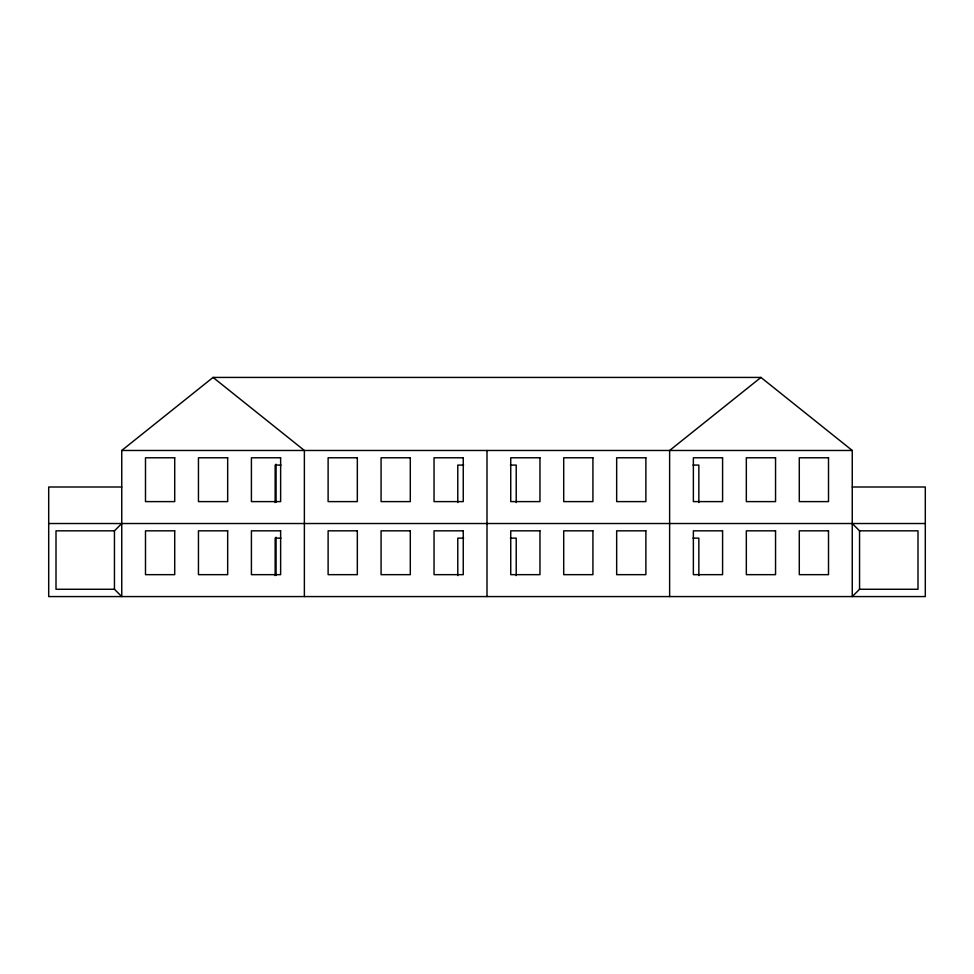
<?xml version="1.0" encoding="UTF-8"?>
<svg xmlns="http://www.w3.org/2000/svg" width="974" height="974" viewBox="0 0 974 974"><rect width="100%" height="100%" fill="white"/><g stroke="black" fill="none" stroke-linecap="round" stroke-linejoin="round"><path stroke-width="1.46" d="M852.25 523.525L859.555 530.83L917.995 530.83L917.995 589.27L859.555 589.27L852.25 596.575L852.25 450.475L760.938 377.425L213.062 377.425L121.75 450.475L121.75 596.575L114.445 589.27L56.005 589.27L56.005 530.83L114.445 530.83L121.75 523.525M760.938 377.425L669.625 450.475L669.625 596.575M121.75 450.475L852.25 450.475M280.999 465.085L275.155 465.085L275.155 502.547M463.624 465.085L457.78 465.085L457.78 502.547M510.376 465.085L516.22 465.085L516.22 502.547M693.001 465.085L698.845 465.085L698.845 502.547M121.75 487L48.7 487L48.7 596.575L925.3 596.575L925.3 487L852.25 487M48.7 523.525L925.3 523.525M280.999 538.135L275.155 538.135L275.155 575.597M463.624 538.135L457.78 538.135L457.78 575.597M510.376 538.135L516.22 538.135L516.22 575.597M693.001 538.135L698.845 538.135L698.845 575.597M213.062 377.425L304.375 450.475L304.375 596.575M859.555 530.83L859.555 589.27M487 450.475L487 596.575M276.068 464.172L276.068 502.219M276.068 537.222L276.068 575.269M114.445 530.83L114.445 589.27M174.711 457.78L145.491 457.78L145.491 501.61L174.711 501.61L174.711 457.78M227.673 457.78L198.453 457.78L198.453 501.61L227.673 501.61L227.673 457.78M280.634 457.78L251.414 457.78L251.414 501.61L280.634 501.61L280.634 457.78M357.336 457.78L328.116 457.78L328.116 501.61L357.336 501.61L357.336 457.78M410.298 457.78L381.077 457.78L381.077 501.61L410.298 501.61L410.298 457.78M463.259 457.78L434.039 457.78L434.039 501.61L463.259 501.61L463.259 457.78M539.961 457.78L510.741 457.78L510.741 501.61L539.961 501.61L539.961 457.78M592.923 457.78L563.702 457.78L563.702 501.61L592.923 501.61L592.923 457.78M645.884 457.78L616.664 457.78L616.664 501.61L645.884 501.61L645.884 457.78M722.586 457.78L693.366 457.78L693.366 501.61L722.586 501.61L722.586 457.78M775.548 457.78L746.327 457.78L746.327 501.61L775.548 501.61L775.548 457.78M828.509 457.78L799.289 457.78L799.289 501.61L828.509 501.61L828.509 457.78M174.711 530.83L145.491 530.83L145.491 574.66L174.711 574.66L174.711 530.83M227.673 530.83L198.453 530.83L198.453 574.66L227.673 574.66L227.673 530.83M280.634 530.83L251.414 530.83L251.414 574.66L280.634 574.66L280.634 530.83M357.336 530.83L328.116 530.83L328.116 574.66L357.336 574.66L357.336 530.83M410.298 530.83L381.077 530.83L381.077 574.66L410.298 574.66L410.298 530.83M463.259 530.83L434.039 530.83L434.039 574.66L463.259 574.66L463.259 530.83M539.961 530.83L510.741 530.83L510.741 574.66L539.961 574.66L539.961 530.83M592.923 530.83L563.702 530.83L563.702 574.66L592.923 574.66L592.923 530.83M645.884 530.83L616.664 530.83L616.664 574.66L645.884 574.66L645.884 530.83M722.586 530.83L693.366 530.83L693.366 574.66L722.586 574.66L722.586 530.83M775.548 530.83L746.327 530.83L746.327 574.66L775.548 574.66L775.548 530.83M828.509 530.83L799.289 530.83L799.289 574.66L828.509 574.66L828.509 530.83"/></g></svg>
